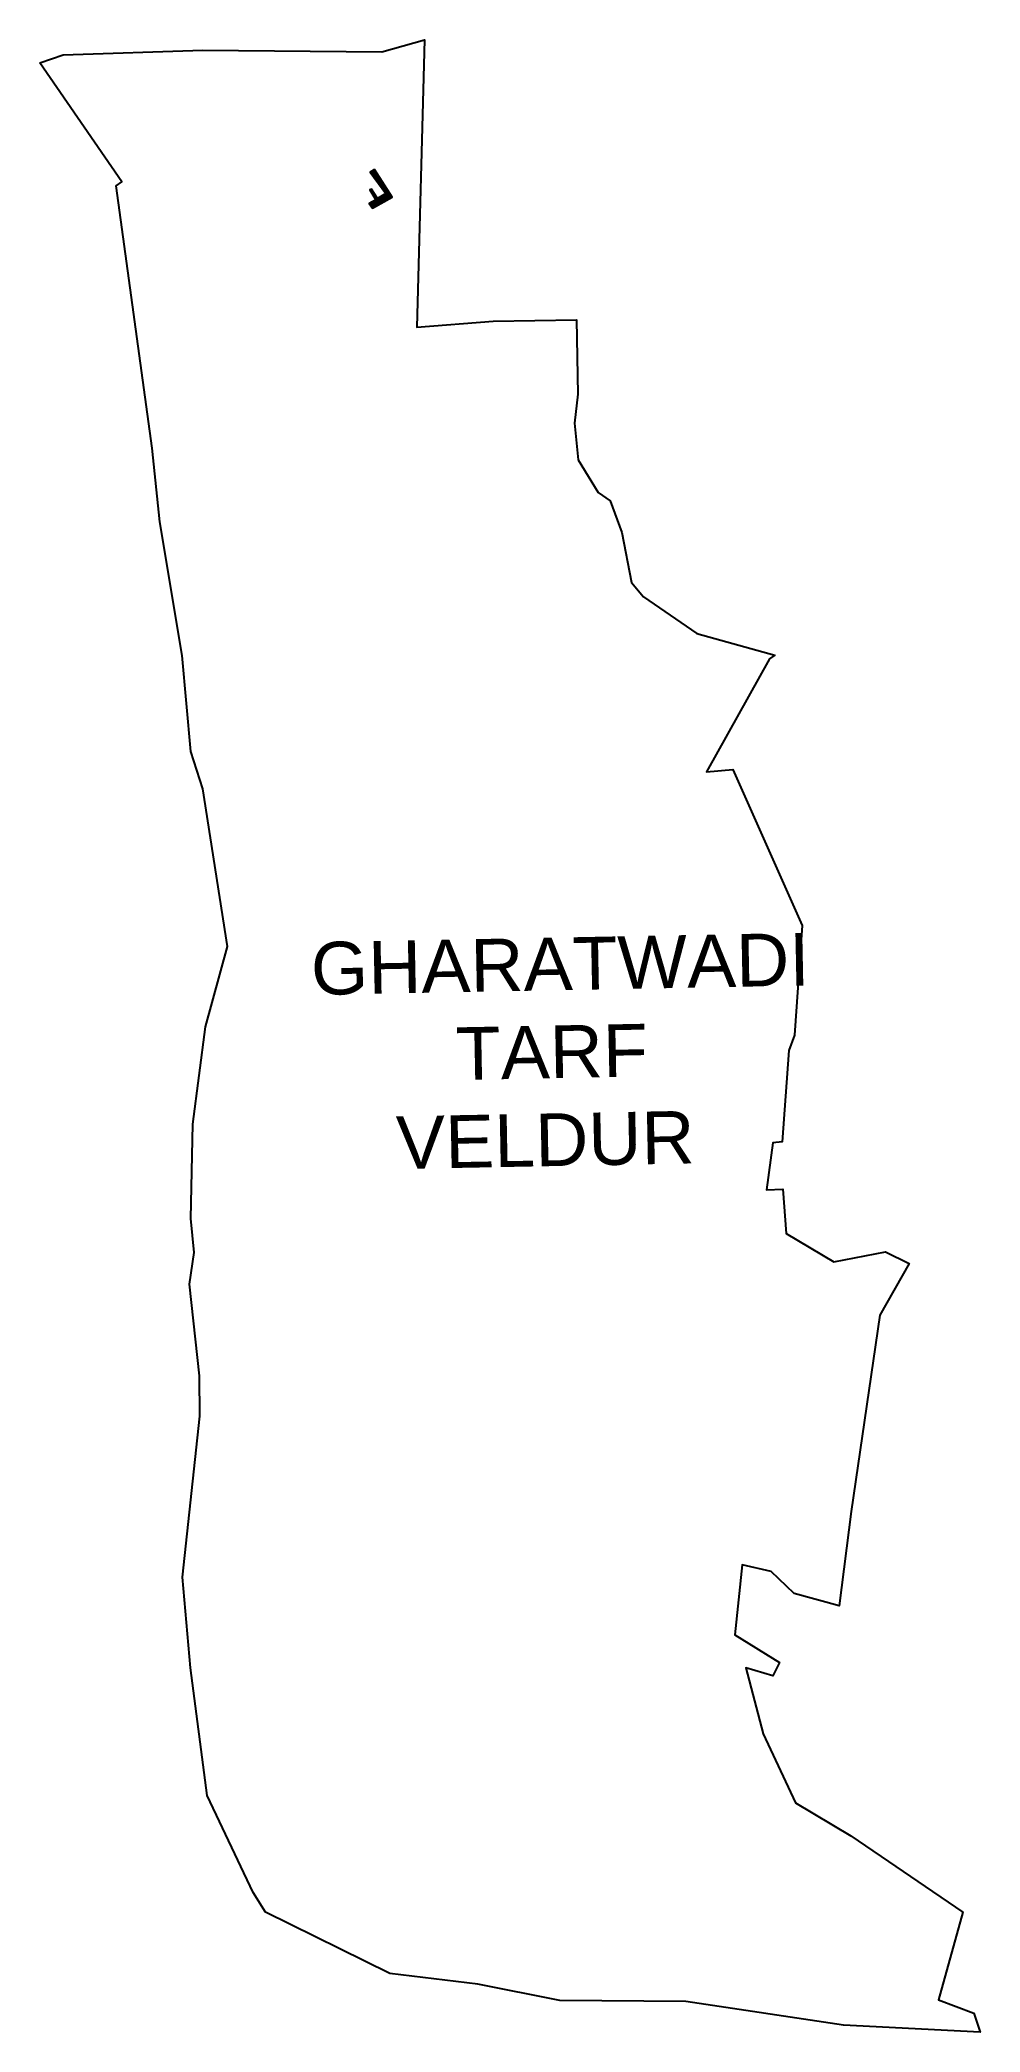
# Model space of a CAD drawing. Header units: metres. Extents: x 73 to 307079, y 17 to 1944607.
# Drawn here: x 305138 to 307079, y 1940496 to 1944607 of the extents above; entities outside this region: 1.
import ezdxf

# ---------------------------------------------------------------- set-up
doc = ezdxf.new("R2010")
doc.units = ezdxf.units.M
doc.header["$MEASUREMENT"] = 0
for name, color, linetype in [('JETTY', 51, 'Continuous'), ('JETTY HATCH', 210, 'Continuous'), ('village', 3, 'Continuous'), ('VILLAGE NAME', 250, 'Continuous')]:
    doc.layers.add(name, color=color, linetype=linetype)
doc.styles.get("Standard").update_dxf_attribs({"font": 'arial.ttf'})
picture_1 = doc.add_image_def('image1.ecw', size_in_pixel=(115815, 376923))

msp = doc.modelspace()

# ---------------------------------------------------------------- linework, layer by layer
at = {"layer": 'JETTY', "flags": 128}
msp.add_lwpolyline([(305828.7, 1944338.8), (305820.3, 1944333.6), (305852.1, 1944289.8), (305835, 1944279.2), (305822.5, 1944298.5), (305819.5, 1944296.8), (305831.9, 1944276.4), (305818.3, 1944268.9), (305824.6, 1944259.3), (305865.4, 1944281.8), (305828.7, 1944338.8), (305828.7, 1944338.8)], dxfattribs=at)
at = {"layer": 'JETTY HATCH', "linetype": 'Continuous'}
for p, q in [((305820.5, 1944333.4), (305821.4, 1944333.4)), ((305821.9, 1944333.4), (305821.9, 1944334.6)), ((305821.9, 1944333.4), (305823.3, 1944333.4)), ((305821.9, 1944331.5), (305821.9, 1944332.8)), ((305821.9, 1944331.5), (305823.3, 1944331.5)), ((305822.9, 1944335.2), (305823.3, 1944335.2)), ((305823.8, 1944335.2), (305823.8, 1944335.8)), ((305823.8, 1944335.2), (305825.1, 1944335.2)), ((305823.8, 1944333.4), (305823.8, 1944334.7)), ((305823.8, 1944333.4), (305825.1, 1944333.4)), ((305823.8, 1944331.5), (305823.8, 1944332.8)), ((305823.8, 1944331.5), (305825.1, 1944331.5)), ((305823.8, 1944329.6), (305823.8, 1944331)), ((305823.8, 1944329.6), (305825.1, 1944329.6)), ((305823.8, 1944328.9), (305823.8, 1944329.1)), ((305824.6, 1944327.7), (305825.1, 1944327.7)), ((305825.7, 1944335.2), (305825.7, 1944336.6)), ((305825.7, 1944335.2), (305827, 1944335.2)), ((305825.7, 1944333.4), (305825.7, 1944334.7)), ((305825.7, 1944333.4), (305827, 1944333.4)), ((305825.7, 1944331.5), (305825.7, 1944332.8)), ((305825.7, 1944331.5), (305827, 1944331.5)), ((305825.7, 1944329.6), (305825.7, 1944331)), ((305825.7, 1944329.6), (305827, 1944329.6)), ((305825.7, 1944327.7), (305825.7, 1944329.1)), ((305825.7, 1944327.7), (305827, 1944327.7)), ((305825.7, 1944326.3), (305825.7, 1944327.2)), ((305826, 1944337.1), (305827, 1944337.1)), ((305826, 1944325.8), (305827, 1944325.8)), ((305827.5, 1944337.1), (305827.5, 1944338.1)), ((305827.5, 1944337.1), (305828.9, 1944337.1)), ((305827.5, 1944335.2), (305827.5, 1944336.6)), ((305827.5, 1944335.2), (305828.9, 1944335.2)), ((305827.5, 1944333.4), (305827.5, 1944334.7)), ((305827.5, 1944333.4), (305828.9, 1944333.4)), ((305827.5, 1944331.5), (305827.5, 1944332.8)), ((305827.5, 1944331.5), (305828.9, 1944331.5)), ((305827.5, 1944329.6), (305827.5, 1944331)), ((305827.5, 1944329.6), (305828.9, 1944329.6)), ((305827.5, 1944327.7), (305827.5, 1944329.1)), ((305827.5, 1944327.7), (305828.9, 1944327.7)), ((305827.5, 1944325.8), (305827.5, 1944327.2)), ((305827.5, 1944325.8), (305828.9, 1944325.8)), ((305827.5, 1944323.9), (305827.5, 1944325.3)), ((305827.5, 1944323.9), (305828.9, 1944323.9)), ((305828.7, 1944322), (305828.9, 1944322)), ((305829.4, 1944337.1), (305829.4, 1944337.6)), ((305829.4, 1944337.1), (305829.7, 1944337.1)), ((305829.4, 1944335.2), (305829.4, 1944336.6)), ((305829.4, 1944335.2), (305830.8, 1944335.2)), ((305829.4, 1944333.4), (305829.4, 1944334.7)), ((305829.4, 1944333.4), (305830.8, 1944333.4)), ((305829.4, 1944331.5), (305829.4, 1944332.8)), ((305829.4, 1944331.5), (305830.8, 1944331.5)), ((305829.4, 1944329.6), (305829.4, 1944331)), ((305829.4, 1944329.6), (305830.8, 1944329.6)), ((305829.4, 1944327.7), (305829.4, 1944329.1)), ((305829.4, 1944327.7), (305830.8, 1944327.7)), ((305829.4, 1944325.8), (305829.4, 1944327.2)), ((305829.4, 1944325.8), (305830.8, 1944325.8)), ((305829.4, 1944323.9), (305829.4, 1944325.3)), ((305829.4, 1944323.9), (305830.8, 1944323.9)), ((305829.4, 1944322), (305829.4, 1944323.4)), ((305829.4, 1944322), (305830.8, 1944322)), ((305829.4, 1944321.1), (305829.4, 1944321.5)), ((305830.1, 1944320.2), (305830.8, 1944320.2)), ((305831.3, 1944333.4), (305831.3, 1944334.7)), ((305831.3, 1944333.4), (305832.2, 1944333.4)), ((305831.3, 1944331.5), (305831.3, 1944332.8)), ((305831.3, 1944331.5), (305832.7, 1944331.5)), ((305831.3, 1944329.6), (305831.3, 1944331)), ((305831.3, 1944329.6), (305832.7, 1944329.6)), ((305831.3, 1944327.7), (305831.3, 1944329.1)), ((305831.3, 1944327.7), (305832.7, 1944327.7)), ((305831.3, 1944325.8), (305831.3, 1944327.2)), ((305831.3, 1944325.8), (305832.7, 1944325.8)), ((305831.3, 1944323.9), (305831.3, 1944325.3)), ((305831.3, 1944323.9), (305832.7, 1944323.9)), ((305831.3, 1944322), (305831.3, 1944323.4)), ((305831.3, 1944322), (305832.7, 1944322)), ((305831.3, 1944320.2), (305831.3, 1944321.5)), ((305831.3, 1944320.2), (305832.7, 1944320.2)), ((305831.3, 1944318.5), (305831.3, 1944319.6)), ((305831.5, 1944318.3), (305832.7, 1944318.3)), ((305833.2, 1944331.5), (305833.2, 1944331.8)), ((305833.2, 1944331.5), (305833.4, 1944331.5)), ((305833.2, 1944329.6), (305833.2, 1944331)), ((305833.2, 1944329.6), (305834.6, 1944329.6)), ((305833.2, 1944327.7), (305833.2, 1944329.1)), ((305833.2, 1944327.7), (305834.6, 1944327.7)), ((305833.2, 1944325.8), (305833.2, 1944327.2)), ((305833.2, 1944325.8), (305834.6, 1944325.8)), ((305833.2, 1944323.9), (305833.2, 1944325.3)), ((305833.2, 1944323.9), (305834.6, 1944323.9)), ((305833.2, 1944322), (305833.2, 1944323.4)), ((305833.2, 1944322), (305834.6, 1944322)), ((305833.2, 1944320.2), (305833.2, 1944321.5)), ((305833.2, 1944320.2), (305834.6, 1944320.2)), ((305833.2, 1944318.3), (305833.2, 1944319.6)), ((305833.2, 1944318.3), (305834.6, 1944318.3)), ((305833.2, 1944316.4), (305833.2, 1944317.8)), ((305833.2, 1944316.4), (305834.6, 1944316.4)), ((305834.2, 1944314.5), (305834.6, 1944314.5)), ((305835.1, 1944327.7), (305835.1, 1944328.8)), ((305835.1, 1944327.7), (305835.8, 1944327.7)), ((305835.1, 1944325.8), (305835.1, 1944327.2)), ((305835.1, 1944325.8), (305836.5, 1944325.8)), ((305835.1, 1944323.9), (305835.1, 1944325.3)), ((305835.1, 1944323.9), (305836.5, 1944323.9)), ((305835.1, 1944322), (305835.1, 1944323.4)), ((305835.1, 1944322), (305836.5, 1944322)), ((305835.1, 1944320.2), (305835.1, 1944321.5)), ((305835.1, 1944320.2), (305836.5, 1944320.2)), ((305835.1, 1944318.3), (305835.1, 1944319.6)), ((305835.1, 1944318.3), (305836.5, 1944318.3)), ((305835.1, 1944316.4), (305835.1, 1944317.8)), ((305835.1, 1944316.4), (305836.5, 1944316.4)), ((305835.1, 1944314.5), (305835.1, 1944315.9)), ((305835.1, 1944314.5), (305836.5, 1944314.5)), ((305835.1, 1944313.3), (305835.1, 1944314)), ((305835.6, 1944312.6), (305836.5, 1944312.6)), ((305837, 1944325.8), (305837, 1944325.9)), ((305837, 1944325.8), (305837, 1944325.8)), ((305837, 1944323.9), (305837, 1944325.3)), ((305837, 1944323.9), (305838.2, 1944323.9)), ((305837, 1944322), (305837, 1944323.4)), ((305837, 1944322), (305838.3, 1944322)), ((305837, 1944320.2), (305837, 1944321.5)), ((305837, 1944320.2), (305838.3, 1944320.2)), ((305837, 1944318.3), (305837, 1944319.6)), ((305837, 1944318.3), (305838.3, 1944318.3)), ((305837, 1944316.4), (305837, 1944317.8)), ((305837, 1944316.4), (305838.3, 1944316.4)), ((305837, 1944314.5), (305837, 1944315.9)), ((305837, 1944314.5), (305838.3, 1944314.5)), ((305837, 1944312.6), (305837, 1944314)), ((305837, 1944312.6), (305838.3, 1944312.6)), ((305837, 1944310.7), (305837, 1944312.1)), ((305837, 1944310.7), (305838.3, 1944310.7)), ((305838.3, 1944308.8), (305838.3, 1944308.8)), ((305838.9, 1944322), (305838.9, 1944323)), ((305838.9, 1944322), (305839.5, 1944322)), ((305838.9, 1944320.2), (305838.9, 1944321.5)), ((305838.9, 1944320.2), (305840.2, 1944320.2)), ((305838.9, 1944318.3), (305838.9, 1944319.6)), ((305838.9, 1944318.3), (305840.2, 1944318.3)), ((305838.9, 1944316.4), (305838.9, 1944317.8)), ((305838.9, 1944316.4), (305840.2, 1944316.4)), ((305838.9, 1944314.5), (305838.9, 1944315.9)), ((305838.9, 1944314.5), (305840.2, 1944314.5)), ((305838.9, 1944312.6), (305838.9, 1944314)), ((305838.9, 1944312.6), (305840.2, 1944312.6)), ((305838.9, 1944310.7), (305838.9, 1944312.1)), ((305838.9, 1944310.7), (305840.2, 1944310.7)), ((305838.9, 1944308.8), (305838.9, 1944310.2)), ((305838.9, 1944308.8), (305840.2, 1944308.8)), ((305838.9, 1944308.1), (305838.9, 1944308.3)), ((305839.7, 1944307), (305840.2, 1944307)), ((305840.7, 1944318.3), (305840.7, 1944319.6)), ((305840.7, 1944318.3), (305841.9, 1944318.3)), ((305840.7, 1944316.4), (305840.7, 1944317.8)), ((305840.7, 1944316.4), (305842.1, 1944316.4)), ((305840.7, 1944314.5), (305840.7, 1944315.9)), ((305840.7, 1944314.5), (305842.1, 1944314.5)), ((305840.7, 1944312.6), (305840.7, 1944314)), ((305840.7, 1944312.6), (305842.1, 1944312.6)), ((305840.7, 1944310.7), (305840.7, 1944312.1)), ((305840.7, 1944310.7), (305842.1, 1944310.7)), ((305840.7, 1944308.8), (305840.7, 1944310.2)), ((305840.7, 1944308.8), (305842.1, 1944308.8)), ((305840.7, 1944307), (305840.7, 1944308.3)), ((305840.7, 1944307), (305842.1, 1944307)), ((305840.7, 1944305.5), (305840.7, 1944306.4)), ((305842.6, 1944316.4), (305842.6, 1944317.1)), ((305842.6, 1944316.4), (305843.1, 1944316.4)), ((305842.6, 1944314.5), (305842.6, 1944315.9)), ((305842.6, 1944314.5), (305844, 1944314.5)), ((305842.6, 1944312.6), (305842.6, 1944314)), ((305842.6, 1944312.6), (305844, 1944312.6)), ((305842.6, 1944310.7), (305842.6, 1944312.1)), ((305842.6, 1944310.7), (305844, 1944310.7)), ((305842.6, 1944308.8), (305842.6, 1944310.2)), ((305842.6, 1944308.8), (305844, 1944308.8)), ((305842.6, 1944307), (305842.6, 1944308.3)), ((305842.6, 1944307), (305844, 1944307)), ((305842.6, 1944305.1), (305842.6, 1944306.4)), ((305844.5, 1944312.6), (305844.5, 1944314)), ((305844.5, 1944312.6), (305845.5, 1944312.6)), ((305844.5, 1944310.7), (305844.5, 1944312.1)), ((305844.5, 1944310.7), (305845.9, 1944310.7)), ((305844.5, 1944308.8), (305844.5, 1944310.2)), ((305844.5, 1944308.8), (305845.9, 1944308.8)), ((305844.5, 1944307), (305844.5, 1944308.3)), ((305844.5, 1944307), (305845.9, 1944307)), ((305844.5, 1944305.1), (305844.5, 1944306.4)), ((305846.4, 1944310.7), (305846.4, 1944311.3)), ((305846.4, 1944310.7), (305846.7, 1944310.7)), ((305846.4, 1944308.8), (305846.4, 1944310.2)), ((305846.4, 1944308.8), (305847.8, 1944308.8)), ((305846.4, 1944307), (305846.4, 1944308.3)), ((305846.4, 1944307), (305847.8, 1944307)), ((305846.4, 1944305.1), (305846.4, 1944306.4)), ((305848.3, 1944307), (305848.3, 1944308.3)), ((305848.3, 1944307), (305849.2, 1944307)), ((305848.3, 1944305.1), (305848.3, 1944306.4)), ((305850.2, 1944305.1), (305850.2, 1944305.4)), ((305818.8, 1944269.2), (305819.5, 1944269.2)), ((305819.4, 1944267.3), (305819.5, 1944267.3)), ((305820, 1944296), (305820, 1944297)), ((305820, 1944269.2), (305820, 1944269.9)), ((305820, 1944269.2), (305821.4, 1944269.2)), ((305820, 1944267.3), (305820, 1944268.7)), ((305820, 1944267.3), (305821.4, 1944267.3)), ((305820, 1944266.4), (305820, 1944266.8)), ((305820.2, 1944295.6), (305821.4, 1944295.6)), ((305820.6, 1944265.5), (305821.4, 1944265.5)), ((305820.8, 1944297.5), (305821.4, 1944297.5)), ((305821.9, 1944297.5), (305821.9, 1944298.1)), ((305821.9, 1944297.5), (305823.1, 1944297.5)), ((305821.9, 1944295.6), (305821.9, 1944297)), ((305821.9, 1944295.6), (305823.3, 1944295.6)), ((305821.9, 1944293.7), (305821.9, 1944295.1)), ((305821.9, 1944293.7), (305823.3, 1944293.7)), ((305821.9, 1944292.9), (305821.9, 1944293.2)), ((305821.9, 1944269.2), (305821.9, 1944270.6)), ((305821.9, 1944269.2), (305823.3, 1944269.2)), ((305821.9, 1944267.3), (305821.9, 1944268.7)), ((305821.9, 1944267.3), (305823.3, 1944267.3)), ((305821.9, 1944265.5), (305821.9, 1944266.8)), ((305821.9, 1944265.5), (305823.3, 1944265.5)), ((305821.9, 1944263.6), (305821.9, 1944264.9)), ((305822.3, 1944271.1), (305823.3, 1944271.1)), ((305822.5, 1944291.9), (305823.3, 1944291.9)), ((305823.8, 1944295.6), (305823.8, 1944296.5)), ((305823.8, 1944295.6), (305824.3, 1944295.6)), ((305823.8, 1944293.7), (305823.8, 1944295.1)), ((305823.8, 1944293.7), (305825.1, 1944293.7)), ((305823.8, 1944291.9), (305823.8, 1944293.2)), ((305823.8, 1944291.9), (305825.1, 1944291.9)), ((305823.8, 1944290), (305823.8, 1944291.3)), ((305823.8, 1944290), (305825.1, 1944290)), ((305823.8, 1944271.1), (305823.8, 1944271.9)), ((305823.8, 1944271.1), (305825.1, 1944271.1)), ((305823.8, 1944269.2), (305823.8, 1944270.6)), ((305823.8, 1944269.2), (305825.1, 1944269.2)), ((305823.8, 1944267.3), (305823.8, 1944268.7)), ((305823.8, 1944267.3), (305825.1, 1944267.3)), ((305823.8, 1944265.5), (305823.8, 1944266.8)), ((305823.8, 1944265.5), (305825.1, 1944265.5)), ((305823.8, 1944263.6), (305823.8, 1944264.9)), ((305824.8, 1944288.1), (305825.1, 1944288.1)), ((305825.7, 1944291.9), (305825.7, 1944293.2)), ((305825.7, 1944291.9), (305826.8, 1944291.9)), ((305825.7, 1944290), (305825.7, 1944291.3)), ((305825.7, 1944290), (305827, 1944290)), ((305825.7, 1944288.1), (305825.7, 1944289.5)), ((305825.7, 1944288.1), (305827, 1944288.1)), ((305825.7, 1944286.7), (305825.7, 1944287.6)), ((305825.7, 1944273), (305827, 1944273)), ((305825.7, 1944271.1), (305825.7, 1944272.5)), ((305825.7, 1944271.1), (305827, 1944271.1)), ((305825.7, 1944269.2), (305825.7, 1944270.6)), ((305825.7, 1944269.2), (305827, 1944269.2)), ((305825.7, 1944267.3), (305825.7, 1944268.7)), ((305825.7, 1944267.3), (305827, 1944267.3)), ((305825.7, 1944265.5), (305825.7, 1944266.8)), ((305825.7, 1944265.5), (305827, 1944265.5)), ((305825.7, 1944263.6), (305825.7, 1944264.9)), ((305826, 1944286.2), (305827, 1944286.2)), ((305827.5, 1944290), (305827.5, 1944290.7)), ((305827.5, 1944290), (305828, 1944290)), ((305827.5, 1944288.1), (305827.5, 1944289.5)), ((305827.5, 1944288.1), (305828.9, 1944288.1)), ((305827.5, 1944286.2), (305827.5, 1944287.6)), ((305827.5, 1944286.2), (305828.9, 1944286.2)), ((305827.5, 1944284.3), (305827.5, 1944285.7)), ((305827.5, 1944284.3), (305828.9, 1944284.3)), ((305827.5, 1944283.6), (305827.5, 1944283.8)), ((305827.5, 1944273), (305827.5, 1944274)), ((305827.5, 1944273), (305828.9, 1944273)), ((305827.5, 1944271.1), (305827.5, 1944272.5)), ((305827.5, 1944271.1), (305828.9, 1944271.1)), ((305827.5, 1944269.2), (305827.5, 1944270.6)), ((305827.5, 1944269.2), (305828.9, 1944269.2)), ((305827.5, 1944267.3), (305827.5, 1944268.7)), ((305827.5, 1944267.3), (305828.9, 1944267.3)), ((305827.5, 1944265.5), (305827.5, 1944266.8)), ((305827.5, 1944265.5), (305828.9, 1944265.5)), ((305827.5, 1944263.6), (305827.5, 1944264.9)), ((305828.3, 1944282.4), (305828.9, 1944282.4)), ((305829.4, 1944286.2), (305829.4, 1944287.6)), ((305829.4, 1944286.2), (305830.4, 1944286.2)), ((305829.4, 1944284.3), (305829.4, 1944285.7)), ((305829.4, 1944284.3), (305830.8, 1944284.3)), ((305829.4, 1944282.4), (305829.4, 1944283.8)), ((305829.4, 1944282.4), (305830.8, 1944282.4)), ((305829.4, 1944280.5), (305829.4, 1944281.9)), ((305829.4, 1944280.5), (305830.8, 1944280.5)), ((305829.4, 1944274.9), (305829.4, 1944275.1)), ((305829.4, 1944274.9), (305830.8, 1944274.9)), ((305829.4, 1944273), (305829.4, 1944274.4)), ((305829.4, 1944273), (305830.8, 1944273)), ((305829.4, 1944271.1), (305829.4, 1944272.5)), ((305829.4, 1944271.1), (305830.8, 1944271.1)), ((305829.4, 1944269.2), (305829.4, 1944270.6)), ((305829.4, 1944269.2), (305830.8, 1944269.2)), ((305829.4, 1944267.3), (305829.4, 1944268.7)), ((305829.4, 1944267.3), (305830.8, 1944267.3)), ((305829.4, 1944265.5), (305829.4, 1944266.8)), ((305829.4, 1944265.5), (305830.8, 1944265.5)), ((305829.4, 1944263.6), (305829.4, 1944264.9)), ((305830.6, 1944278.7), (305830.8, 1944278.7)), ((305831.3, 1944284.3), (305831.3, 1944284.9)), ((305831.3, 1944284.3), (305831.7, 1944284.3)), ((305831.3, 1944282.4), (305831.3, 1944283.8)), ((305831.3, 1944282.4), (305832.7, 1944282.4)), ((305831.3, 1944280.5), (305831.3, 1944281.9)), ((305831.3, 1944280.5), (305832.7, 1944280.5)), ((305831.3, 1944278.7), (305831.3, 1944280)), ((305831.3, 1944278.7), (305832.7, 1944278.7)), ((305831.3, 1944277.4), (305831.3, 1944278.1)), ((305831.3, 1944274.9), (305831.3, 1944276.1)), ((305831.3, 1944274.9), (305832.7, 1944274.9)), ((305831.3, 1944273), (305831.3, 1944274.4)), ((305831.3, 1944273), (305832.7, 1944273)), ((305831.3, 1944271.1), (305831.3, 1944272.5)), ((305831.3, 1944271.1), (305832.7, 1944271.1)), ((305831.3, 1944269.2), (305831.3, 1944270.6)), ((305831.3, 1944269.2), (305832.7, 1944269.2)), ((305831.3, 1944267.3), (305831.3, 1944268.7)), ((305831.3, 1944267.3), (305832.7, 1944267.3)), ((305831.3, 1944265.5), (305831.3, 1944266.8)), ((305831.3, 1944265.5), (305832.7, 1944265.5)), ((305831.3, 1944263.6), (305831.3, 1944264.9)), ((305831.7, 1944276.8), (305832.7, 1944276.8)), ((305833.2, 1944280.5), (305833.2, 1944281.9)), ((305833.2, 1944280.5), (305834.1, 1944280.5)), ((305833.2, 1944278.7), (305833.2, 1944280)), ((305833.2, 1944278.7), (305834.6, 1944278.7)), ((305833.2, 1944276.8), (305833.2, 1944278.1)), ((305833.2, 1944276.8), (305834.6, 1944276.8)), ((305833.2, 1944274.9), (305833.2, 1944276.3)), ((305833.2, 1944274.9), (305834.6, 1944274.9)), ((305833.2, 1944273), (305833.2, 1944274.4)), ((305833.2, 1944273), (305834.6, 1944273)), ((305833.2, 1944271.1), (305833.2, 1944272.5)), ((305833.2, 1944271.1), (305834.6, 1944271.1)), ((305833.2, 1944269.2), (305833.2, 1944270.6)), ((305833.2, 1944269.2), (305834.6, 1944269.2)), ((305833.2, 1944267.3), (305833.2, 1944268.7)), ((305833.2, 1944267.3), (305834.6, 1944267.3)), ((305833.2, 1944265.5), (305833.2, 1944266.8)), ((305833.2, 1944265.5), (305834.6, 1944265.5)), ((305833.2, 1944264.1), (305833.2, 1944264.9)), ((305835.1, 1944278.7), (305835.1, 1944279.2)), ((305835.1, 1944278.7), (305836.5, 1944278.7)), ((305835.1, 1944276.8), (305835.1, 1944278.1)), ((305835.1, 1944276.8), (305836.5, 1944276.8)), ((305835.1, 1944274.9), (305835.1, 1944276.3)), ((305835.1, 1944274.9), (305836.5, 1944274.9)), ((305835.1, 1944273), (305835.1, 1944274.4)), ((305835.1, 1944273), (305836.5, 1944273)), ((305835.1, 1944271.1), (305835.1, 1944272.5)), ((305835.1, 1944271.1), (305836.5, 1944271.1)), ((305835.1, 1944269.2), (305835.1, 1944270.6)), ((305835.1, 1944269.2), (305836.5, 1944269.2)), ((305835.1, 1944267.3), (305835.1, 1944268.7)), ((305835.1, 1944267.3), (305836.5, 1944267.3)), ((305835.1, 1944265.5), (305835.1, 1944266.8)), ((305835.1, 1944265.5), (305835.7, 1944265.5)), ((305837, 1944278.7), (305837, 1944280)), ((305837, 1944278.7), (305838.3, 1944278.7)), ((305837, 1944276.8), (305837, 1944278.1)), ((305837, 1944276.8), (305838.3, 1944276.8)), ((305837, 1944274.9), (305837, 1944276.3)), ((305837, 1944274.9), (305838.3, 1944274.9)), ((305837, 1944273), (305837, 1944274.4)), ((305837, 1944273), (305838.3, 1944273)), ((305837, 1944271.1), (305837, 1944272.5)), ((305837, 1944271.1), (305838.3, 1944271.1)), ((305837, 1944269.2), (305837, 1944270.6)), ((305837, 1944269.2), (305838.3, 1944269.2)), ((305837, 1944267.3), (305837, 1944268.7)), ((305837, 1944267.3), (305838.3, 1944267.3)), ((305837, 1944266.1), (305837, 1944266.8)), ((305837.2, 1944280.5), (305838.3, 1944280.5)), ((305838.9, 1944280.5), (305838.9, 1944281.6)), ((305838.9, 1944280.5), (305840.2, 1944280.5)), ((305838.9, 1944278.7), (305838.9, 1944280)), ((305838.9, 1944278.7), (305840.2, 1944278.7)), ((305838.9, 1944276.8), (305838.9, 1944278.1)), ((305838.9, 1944276.8), (305840.2, 1944276.8)), ((305838.9, 1944274.9), (305838.9, 1944276.3)), ((305838.9, 1944274.9), (305840.2, 1944274.9)), ((305838.9, 1944273), (305838.9, 1944274.4)), ((305838.9, 1944273), (305840.2, 1944273)), ((305838.9, 1944271.1), (305838.9, 1944272.5)), ((305838.9, 1944271.1), (305840.2, 1944271.1)), ((305838.9, 1944269.2), (305838.9, 1944270.6)), ((305838.9, 1944269.2), (305840.2, 1944269.2)), ((305838.9, 1944267.3), (305838.9, 1944268.7)), ((305838.9, 1944267.3), (305839.1, 1944267.3)), ((305840.7, 1944282.4), (305840.7, 1944282.7)), ((305840.7, 1944282.4), (305842.1, 1944282.4)), ((305840.7, 1944280.5), (305840.7, 1944281.9)), ((305840.7, 1944280.5), (305842.1, 1944280.5)), ((305840.7, 1944278.7), (305840.7, 1944280)), ((305840.7, 1944278.7), (305842.1, 1944278.7)), ((305840.7, 1944276.8), (305840.7, 1944278.1)), ((305840.7, 1944276.8), (305842.1, 1944276.8)), ((305840.7, 1944274.9), (305840.7, 1944276.3)), ((305840.7, 1944274.9), (305842.1, 1944274.9)), ((305840.7, 1944273), (305840.7, 1944274.4)), ((305840.7, 1944273), (305842.1, 1944273)), ((305840.7, 1944271.1), (305840.7, 1944272.5)), ((305840.7, 1944271.1), (305842.1, 1944271.1)), ((305840.7, 1944269.2), (305840.7, 1944270.6)), ((305840.7, 1944269.2), (305842.1, 1944269.2)), ((305840.7, 1944268.2), (305840.7, 1944268.7)), ((305841.1, 1944305.1), (305842.1, 1944305.1)), ((305842.6, 1944305.1), (305844, 1944305.1)), ((305842.6, 1944303.2), (305842.6, 1944304.6)), ((305842.6, 1944303.2), (305844, 1944303.2)), ((305842.6, 1944282.4), (305842.6, 1944283.8)), ((305842.6, 1944282.4), (305844, 1944282.4)), ((305842.6, 1944280.5), (305842.6, 1944281.9)), ((305842.6, 1944280.5), (305844, 1944280.5)), ((305842.6, 1944278.7), (305842.6, 1944280)), ((305842.6, 1944278.7), (305844, 1944278.7)), ((305842.6, 1944276.8), (305842.6, 1944278.1)), ((305842.6, 1944276.8), (305844, 1944276.8)), ((305842.6, 1944274.9), (305842.6, 1944276.3)), ((305842.6, 1944274.9), (305844, 1944274.9)), ((305842.6, 1944273), (305842.6, 1944274.4)), ((305842.6, 1944273), (305844, 1944273)), ((305842.6, 1944271.1), (305842.6, 1944272.5)), ((305842.6, 1944271.1), (305844, 1944271.1)), ((305842.6, 1944269.3), (305842.6, 1944270.6)), ((305843.3, 1944284.3), (305844, 1944284.3)), ((305843.8, 1944301.3), (305844, 1944301.3)), ((305844.5, 1944305.1), (305845.9, 1944305.1)), ((305844.5, 1944303.2), (305844.5, 1944304.6)), ((305844.5, 1944303.2), (305845.9, 1944303.2)), ((305844.5, 1944301.3), (305844.5, 1944302.7)), ((305844.5, 1944301.3), (305845.9, 1944301.3)), ((305844.5, 1944300.3), (305844.5, 1944300.8)), ((305844.5, 1944284.3), (305844.5, 1944285.1)), ((305844.5, 1944284.3), (305845.9, 1944284.3)), ((305844.5, 1944282.4), (305844.5, 1944283.8)), ((305844.5, 1944282.4), (305845.9, 1944282.4)), ((305844.5, 1944280.5), (305844.5, 1944281.9)), ((305844.5, 1944280.5), (305845.9, 1944280.5)), ((305844.5, 1944278.7), (305844.5, 1944280)), ((305844.5, 1944278.7), (305845.9, 1944278.7)), ((305844.5, 1944276.8), (305844.5, 1944278.1)), ((305844.5, 1944276.8), (305845.9, 1944276.8)), ((305844.5, 1944274.9), (305844.5, 1944276.3)), ((305844.5, 1944274.9), (305845.9, 1944274.9)), ((305844.5, 1944273), (305844.5, 1944274.4)), ((305844.5, 1944273), (305845.9, 1944273)), ((305844.5, 1944271.1), (305844.5, 1944272.5)), ((305844.5, 1944271.1), (305845.9, 1944271.1)), ((305844.5, 1944270.3), (305844.5, 1944270.6)), ((305845.2, 1944299.4), (305845.9, 1944299.4)), ((305846.4, 1944305.1), (305847.8, 1944305.1)), ((305846.4, 1944303.2), (305846.4, 1944304.6)), ((305846.4, 1944303.2), (305847.8, 1944303.2)), ((305846.4, 1944301.3), (305846.4, 1944302.7)), ((305846.4, 1944301.3), (305847.8, 1944301.3)), ((305846.4, 1944299.4), (305846.4, 1944300.8)), ((305846.4, 1944299.4), (305847.8, 1944299.4)), ((305846.4, 1944297.7), (305846.4, 1944298.9)), ((305846.4, 1944286.2), (305847.8, 1944286.2)), ((305846.4, 1944286.2), (305846.4, 1944286.2)), ((305846.4, 1944284.3), (305846.4, 1944285.7)), ((305846.4, 1944284.3), (305847.8, 1944284.3)), ((305846.4, 1944282.4), (305846.4, 1944283.8)), ((305846.4, 1944282.4), (305847.8, 1944282.4)), ((305846.4, 1944280.5), (305846.4, 1944281.9)), ((305846.4, 1944280.5), (305847.8, 1944280.5)), ((305846.4, 1944278.7), (305846.4, 1944280)), ((305846.4, 1944278.7), (305847.8, 1944278.7)), ((305846.4, 1944276.8), (305846.4, 1944278.1)), ((305846.4, 1944276.8), (305847.8, 1944276.8)), ((305846.4, 1944274.9), (305846.4, 1944276.3)), ((305846.4, 1944274.9), (305847.8, 1944274.9)), ((305846.4, 1944273), (305846.4, 1944274.4)), ((305846.4, 1944273), (305847.8, 1944273)), ((305846.4, 1944271.4), (305846.4, 1944272.5)), ((305846.5, 1944297.5), (305847.8, 1944297.5)), ((305848.3, 1944305.1), (305849.7, 1944305.1)), ((305848.3, 1944303.2), (305848.3, 1944304.6)), ((305848.3, 1944303.2), (305849.7, 1944303.2)), ((305848.3, 1944301.3), (305848.3, 1944302.7)), ((305848.3, 1944301.3), (305849.7, 1944301.3)), ((305848.3, 1944299.4), (305848.3, 1944300.8)), ((305848.3, 1944299.4), (305849.7, 1944299.4)), ((305848.3, 1944297.5), (305848.3, 1944298.9)), ((305848.3, 1944297.5), (305849.7, 1944297.5)), ((305848.3, 1944295.6), (305848.3, 1944297)), ((305848.3, 1944295.6), (305849.7, 1944295.6)), ((305848.3, 1944286.2), (305848.3, 1944287.4)), ((305848.3, 1944286.2), (305849.7, 1944286.2)), ((305848.3, 1944284.3), (305848.3, 1944285.7)), ((305848.3, 1944284.3), (305849.7, 1944284.3)), ((305848.3, 1944282.4), (305848.3, 1944283.8)), ((305848.3, 1944282.4), (305849.7, 1944282.4)), ((305848.3, 1944280.5), (305848.3, 1944281.9)), ((305848.3, 1944280.5), (305849.7, 1944280.5)), ((305848.3, 1944278.7), (305848.3, 1944280)), ((305848.3, 1944278.7), (305849.7, 1944278.7)), ((305848.3, 1944276.8), (305848.3, 1944278.1)), ((305848.3, 1944276.8), (305849.7, 1944276.8)), ((305848.3, 1944274.9), (305848.3, 1944276.3)), ((305848.3, 1944274.9), (305849.7, 1944274.9)), ((305848.3, 1944273), (305848.3, 1944274.4)), ((305848.3, 1944273), (305849.4, 1944273)), ((305848.3, 1944272.4), (305848.3, 1944272.5)), ((305849.3, 1944293.7), (305849.7, 1944293.7)), ((305849.4, 1944288.1), (305849.7, 1944288.1)), ((305850.2, 1944305.1), (305850.4, 1944305.1)), ((305850.2, 1944303.2), (305850.2, 1944304.6)), ((305850.2, 1944303.2), (305851.5, 1944303.2)), ((305850.2, 1944301.3), (305850.2, 1944302.7)), ((305850.2, 1944301.3), (305851.5, 1944301.3)), ((305850.2, 1944299.4), (305850.2, 1944300.8)), ((305850.2, 1944299.4), (305851.5, 1944299.4)), ((305850.2, 1944297.5), (305850.2, 1944298.9)), ((305850.2, 1944297.5), (305851.5, 1944297.5)), ((305850.2, 1944295.6), (305850.2, 1944297)), ((305850.2, 1944295.6), (305851.5, 1944295.6)), ((305850.2, 1944293.7), (305850.2, 1944295.1)), ((305850.2, 1944293.7), (305851.5, 1944293.7)), ((305850.2, 1944292.5), (305850.2, 1944293.2)), ((305850.2, 1944288.1), (305850.2, 1944288.6)), ((305850.2, 1944288.1), (305851.5, 1944288.1)), ((305850.2, 1944286.2), (305850.2, 1944287.6)), ((305850.2, 1944286.2), (305851.5, 1944286.2)), ((305850.2, 1944284.3), (305850.2, 1944285.7)), ((305850.2, 1944284.3), (305851.5, 1944284.3)), ((305850.2, 1944282.4), (305850.2, 1944283.8)), ((305850.2, 1944282.4), (305851.5, 1944282.4)), ((305850.2, 1944280.5), (305850.2, 1944281.9)), ((305850.2, 1944280.5), (305851.5, 1944280.5)), ((305850.2, 1944278.7), (305850.2, 1944280)), ((305850.2, 1944278.7), (305851.5, 1944278.7)), ((305850.2, 1944276.8), (305850.2, 1944278.1)), ((305850.2, 1944276.8), (305851.5, 1944276.8)), ((305850.2, 1944274.9), (305850.2, 1944276.3)), ((305850.2, 1944274.9), (305851.5, 1944274.9)), ((305850.2, 1944273.4), (305850.2, 1944274.4)), ((305850.6, 1944291.9), (305851.5, 1944291.9)), ((305852.1, 1944301.3), (305852.1, 1944302.5)), ((305852.1, 1944301.3), (305852.8, 1944301.3)), ((305852.1, 1944299.4), (305852.1, 1944300.8)), ((305852.1, 1944299.4), (305853.4, 1944299.4)), ((305852.1, 1944297.5), (305852.1, 1944298.9)), ((305852.1, 1944297.5), (305853.4, 1944297.5)), ((305852.1, 1944295.6), (305852.1, 1944297)), ((305852.1, 1944295.6), (305853.4, 1944295.6)), ((305852.1, 1944293.7), (305852.1, 1944295.1)), ((305852.1, 1944293.7), (305853.4, 1944293.7)), ((305852.1, 1944291.9), (305852.1, 1944293.2)), ((305852.1, 1944291.9), (305853.4, 1944291.9)), ((305852.1, 1944290), (305852.1, 1944291.3)), ((305852.1, 1944290), (305853.4, 1944290)), ((305852.1, 1944288.1), (305852.1, 1944289.5)), ((305852.1, 1944288.1), (305853.4, 1944288.1)), ((305852.1, 1944286.2), (305852.1, 1944287.6)), ((305852.1, 1944286.2), (305853.4, 1944286.2)), ((305852.1, 1944284.3), (305852.1, 1944285.7)), ((305852.1, 1944284.3), (305853.4, 1944284.3)), ((305852.1, 1944282.4), (305852.1, 1944283.8)), ((305852.1, 1944282.4), (305853.4, 1944282.4)), ((305852.1, 1944280.5), (305852.1, 1944281.9)), ((305852.1, 1944280.5), (305853.4, 1944280.5)), ((305852.1, 1944278.7), (305852.1, 1944280)), ((305852.1, 1944278.7), (305853.4, 1944278.7)), ((305852.1, 1944276.8), (305852.1, 1944278.1)), ((305852.1, 1944276.8), (305853.4, 1944276.8)), ((305852.1, 1944274.9), (305852.1, 1944276.3)), ((305852.1, 1944274.9), (305852.8, 1944274.9)), ((305853.9, 1944299.4), (305853.9, 1944299.6)), ((305853.9, 1944299.4), (305854, 1944299.4)), ((305853.9, 1944297.5), (305853.9, 1944298.9)), ((305853.9, 1944297.5), (305855.3, 1944297.5)), ((305853.9, 1944295.6), (305853.9, 1944297)), ((305853.9, 1944295.6), (305855.3, 1944295.6)), ((305853.9, 1944293.7), (305853.9, 1944295.1)), ((305853.9, 1944293.7), (305855.3, 1944293.7)), ((305853.9, 1944291.9), (305853.9, 1944293.2)), ((305853.9, 1944291.9), (305855.3, 1944291.9)), ((305853.9, 1944290), (305853.9, 1944291.3)), ((305853.9, 1944290), (305855.3, 1944290)), ((305853.9, 1944288.1), (305853.9, 1944289.5)), ((305853.9, 1944288.1), (305855.3, 1944288.1)), ((305853.9, 1944286.2), (305853.9, 1944287.6)), ((305853.9, 1944286.2), (305855.3, 1944286.2)), ((305853.9, 1944284.3), (305853.9, 1944285.7)), ((305853.9, 1944284.3), (305855.3, 1944284.3)), ((305853.9, 1944282.4), (305853.9, 1944283.8)), ((305853.9, 1944282.4), (305855.3, 1944282.4)), ((305853.9, 1944280.5), (305853.9, 1944281.9)), ((305853.9, 1944280.5), (305855.3, 1944280.5)), ((305853.9, 1944278.7), (305853.9, 1944280)), ((305853.9, 1944278.7), (305855.3, 1944278.7)), ((305853.9, 1944276.8), (305853.9, 1944278.1)), ((305853.9, 1944276.8), (305855.3, 1944276.8)), ((305853.9, 1944275.5), (305853.9, 1944276.3)), ((305855.8, 1944295.6), (305855.8, 1944296.6)), ((305855.8, 1944295.6), (305856.5, 1944295.6)), ((305855.8, 1944293.7), (305855.8, 1944295.1)), ((305855.8, 1944293.7), (305857.2, 1944293.7)), ((305855.8, 1944291.9), (305855.8, 1944293.2)), ((305855.8, 1944291.9), (305857.2, 1944291.9)), ((305855.8, 1944290), (305855.8, 1944291.3)), ((305855.8, 1944290), (305857.2, 1944290)), ((305855.8, 1944288.1), (305855.8, 1944289.5)), ((305855.8, 1944288.1), (305857.2, 1944288.1)), ((305855.8, 1944286.2), (305855.8, 1944287.6)), ((305855.8, 1944286.2), (305857.2, 1944286.2)), ((305855.8, 1944284.3), (305855.8, 1944285.7)), ((305855.8, 1944284.3), (305857.2, 1944284.3)), ((305855.8, 1944282.4), (305855.8, 1944283.8)), ((305855.8, 1944282.4), (305857.2, 1944282.4)), ((305855.8, 1944280.5), (305855.8, 1944281.9)), ((305855.8, 1944280.5), (305857.2, 1944280.5)), ((305855.8, 1944278.7), (305855.8, 1944280)), ((305855.8, 1944278.7), (305857.2, 1944278.7)), ((305855.8, 1944276.8), (305855.8, 1944278.1)), ((305855.8, 1944276.8), (305856.2, 1944276.8)), ((305857.7, 1944291.9), (305857.7, 1944293.2)), ((305857.7, 1944291.9), (305858.9, 1944291.9)), ((305857.7, 1944290), (305857.7, 1944291.3)), ((305857.7, 1944290), (305859.1, 1944290)), ((305857.7, 1944288.1), (305857.7, 1944289.5)), ((305857.7, 1944288.1), (305859.1, 1944288.1)), ((305857.7, 1944286.2), (305857.7, 1944287.6)), ((305857.7, 1944286.2), (305859.1, 1944286.2)), ((305857.7, 1944284.3), (305857.7, 1944285.7)), ((305857.7, 1944284.3), (305859.1, 1944284.3)), ((305857.7, 1944282.4), (305857.7, 1944283.8)), ((305857.7, 1944282.4), (305859.1, 1944282.4)), ((305857.7, 1944280.5), (305857.7, 1944281.9)), ((305857.7, 1944280.5), (305859.1, 1944280.5)), ((305857.7, 1944278.7), (305857.7, 1944280)), ((305857.7, 1944278.7), (305859.1, 1944278.7)), ((305857.7, 1944277.6), (305857.7, 1944278.1)), ((305859.6, 1944290), (305859.6, 1944290.8)), ((305859.6, 1944290), (305860.1, 1944290)), ((305859.6, 1944288.1), (305859.6, 1944289.5)), ((305859.6, 1944288.1), (305861, 1944288.1)), ((305859.6, 1944286.2), (305859.6, 1944287.6)), ((305859.6, 1944286.2), (305861, 1944286.2)), ((305859.6, 1944284.3), (305859.6, 1944285.7)), ((305859.6, 1944284.3), (305861, 1944284.3)), ((305859.6, 1944282.4), (305859.6, 1944283.8)), ((305859.6, 1944282.4), (305861, 1944282.4)), ((305859.6, 1944280.5), (305859.6, 1944281.9)), ((305859.6, 1944280.5), (305861, 1944280.5)), ((305859.6, 1944278.7), (305859.6, 1944280)), ((305859.6, 1944278.7), (305859.6, 1944278.7)), ((305861.5, 1944286.2), (305861.5, 1944287.6)), ((305861.5, 1944286.2), (305862.5, 1944286.2)), ((305861.5, 1944284.3), (305861.5, 1944285.7)), ((305861.5, 1944284.3), (305862.9, 1944284.3)), ((305861.5, 1944282.4), (305861.5, 1944283.8)), ((305861.5, 1944282.4), (305862.9, 1944282.4)), ((305861.5, 1944280.5), (305861.5, 1944281.9)), ((305861.5, 1944280.5), (305862.9, 1944280.5)), ((305861.5, 1944279.7), (305861.5, 1944280)), ((305863.4, 1944284.3), (305863.4, 1944284.9)), ((305863.4, 1944284.3), (305863.8, 1944284.3)), ((305863.4, 1944282.4), (305863.4, 1944283.8)), ((305863.4, 1944282.4), (305864.7, 1944282.4)), ((305863.4, 1944280.7), (305863.4, 1944281.9)), ((305865.3, 1944281.8), (305865.3, 1944281.9)), ((305821.9, 1944263.6), (305823.3, 1944263.6)), ((305823.1, 1944261.7), (305823.3, 1944261.7)), ((305823.8, 1944263.6), (305825.1, 1944263.6)), ((305823.8, 1944261.7), (305823.8, 1944263.1)), ((305823.8, 1944261.7), (305825.1, 1944261.7)), ((305823.8, 1944260.6), (305823.8, 1944261.2)), ((305824.3, 1944259.8), (305825.1, 1944259.8)), ((305825.7, 1944263.6), (305827, 1944263.6)), ((305825.7, 1944261.7), (305825.7, 1944263.1)), ((305825.7, 1944261.7), (305827, 1944261.7)), ((305825.7, 1944259.9), (305825.7, 1944261.2)), ((305827.5, 1944263.6), (305828.9, 1944263.6)), ((305827.5, 1944261.7), (305827.5, 1944263.1)), ((305827.5, 1944261.7), (305828.9, 1944261.7)), ((305827.5, 1944260.9), (305827.5, 1944261.2)), ((305829.4, 1944263.6), (305830.8, 1944263.6)), ((305829.4, 1944262), (305829.4, 1944263.1)), ((305831.3, 1944263.6), (305832.3, 1944263.6)), ((305831.3, 1944263), (305831.3, 1944263.1))]:
    msp.add_line(p, q, dxfattribs=at)
at = {"layer": 'village', "color": 3, "true_color": 0x00ff00}
msp.add_polyline3d([(305138.1, 1944559.2, 0), (305186.5, 1944575.8, 0), (305474.9, 1944585, 0), (305843.9, 1944581.6, 0), (305932.1, 1944606.6, 0), (305916.2, 1944014, 0), (306073.9, 1944026.3, 0), (306246.2, 1944029.2, 0), (306248.9, 1943875.5, 0), (306241.8, 1943815.9, 0), (306249.6, 1943740.1, 0), (306290.7, 1943672.8, 0), (306315.5, 1943655.3, 0), (306339.8, 1943590.1, 0), (306359.8, 1943487.2, 0), (306384, 1943457.3, 0), (306494.2, 1943381.4, 0), (306655.5, 1943337.2, 0), (306644.3, 1943329.4, 0), (306514.2, 1943096.3, 0), (306568.7, 1943100.9, 0), (306712.1, 1942779, 0), (306696, 1942553, 0), (306684.4, 1942521.2, 0), (306670.2, 1942332.4, 0), (306651.6, 1942330.8, 0), (306637.9, 1942233.3, 0), (306671.7, 1942234.7, 0), (306679, 1942143.5, 0), (306777.2, 1942085.2, 0), (306884, 1942105.9, 0), (306932.7, 1942081.5, 0), (306872.1, 1941975.3, 0), (306813.3, 1941570.1, 0), (306788.2, 1941375.3, 0), (306695, 1941400.7, 0), (306647.8, 1941446.3, 0), (306588.1, 1941459.9, 0), (306573.1, 1941315.6, 0), (306665.2, 1941258.2, 0), (306651.4, 1941230.7, 0), (306595.3, 1941247.5, 0), (306631.2, 1941110.9, 0), (306698.3, 1940968.5, 0), (306812.4, 1940900.8, 0), (307043.8, 1940742.9, 0), (306993.1, 1940561.9, 0), (307066.3, 1940534.9, 0), (307079.3, 1940495.5, 0), (306797.1, 1940509.6, 0), (306471.5, 1940558.6, 0), (306211.7, 1940560.5, 0), (306042.3, 1940594.8, 0), (305860.3, 1940616.5, 0), (305604.2, 1940742.8, 0), (305578.8, 1940783.7, 0), (305483.3, 1940983.6, 0), (305449, 1941247.1, 0), (305432.3, 1941434.6, 0), (305468.1, 1941766.3, 0), (305467.9, 1941849.8, 0), (305447.3, 1942038.9, 0), (305456.5, 1942104.1, 0), (305449.7, 1942174.7, 0), (305454.1, 1942369, 0), (305479.8, 1942569.8, 0), (305525.3, 1942735.8, 0), (305474.7, 1943061, 0), (305449.9, 1943138, 0), (305431.9, 1943336, 0), (305386, 1943612.1, 0), (305369.7, 1943763.9, 0), (305295.4, 1944305.6, 0), (305307.1, 1944313.5, 0), (305138.1, 1944559.2, 0)], close=True, dxfattribs=at)

# ---------------------------------------------------------------- texts
at = {"layer": 'VILLAGE NAME', "insert": (305696.7, 1942744.4), "char_height": 108.748, "attachment_point": 1, "rotation": 1.1028}
msp.add_mtext_dynamic_manual_height_columns('{\\fArial|b0|i0|c0|p34;GHARATWADI \\P       TARF \\P    VELDUR}', width=1571.314, gutter_width=543.7, heights=[0], dxfattribs=at)

# ---------------------------------------------------------------- pictures from other files: only their frames are drawn
image = msp.add_image(picture_1, insert=(73.3, 16.6), size_in_units=(0.0417, 0.136))
image.dxf.flags = 7

doc.saveas('drawing.dxf')
